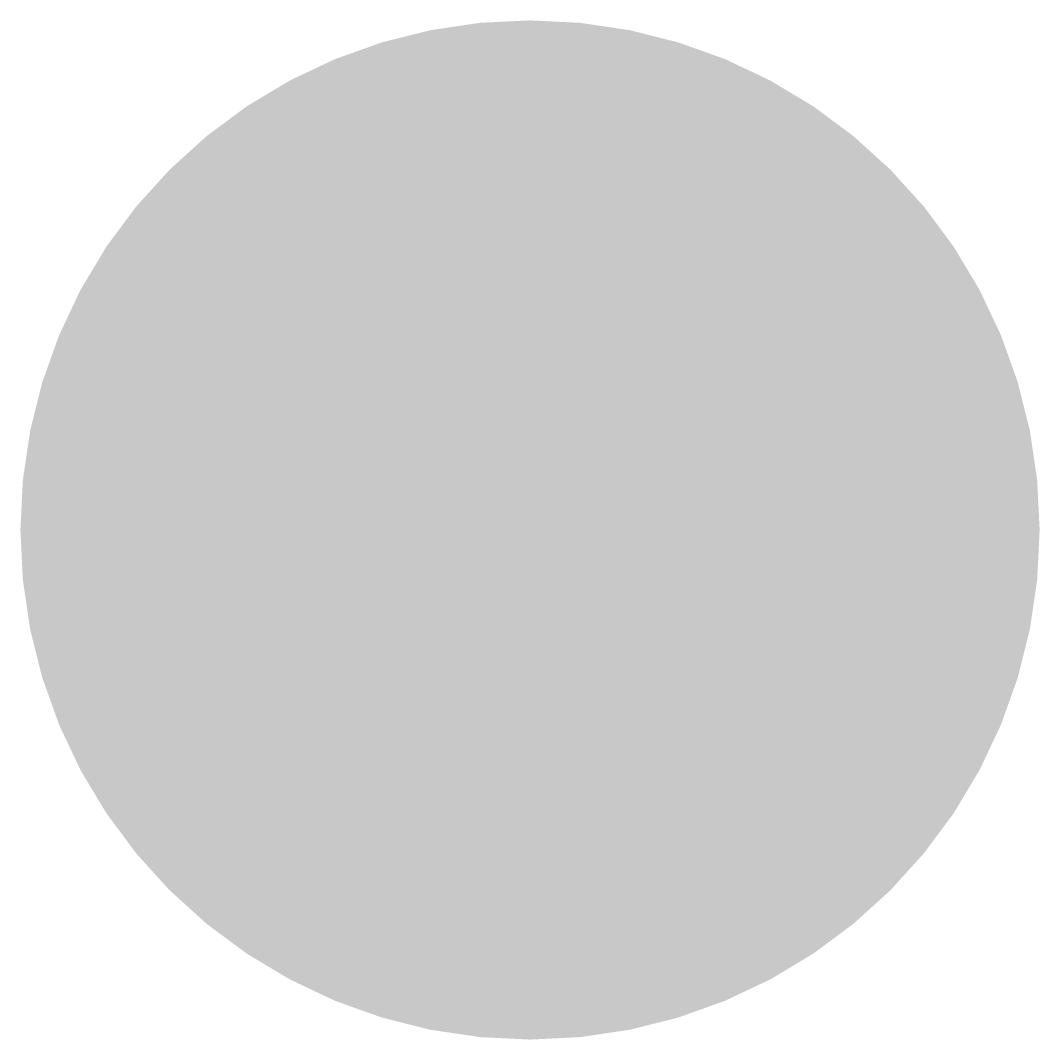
# Model space of a CAD drawing. Extents: x 91.06 to 92.31, y 174.24 to 175.49.
import ezdxf

# ---------------------------------------------------------------- set-up
doc = ezdxf.new("R2010")
doc.units = 0
doc.header["$LTSCALE"] = 5
doc.header["$MEASUREMENT"] = 0
doc.layers.add('12', color=2, linetype='CONTINUOUS')

msp = doc.modelspace()

# ---------------------------------------------------------------- linework, layer by layer
at = {"layer": '12', "const_width": 0.625}
msp.add_lwpolyline([(91.3682, 174.8657, 1), (91.9932, 174.8657, 1)], format="xyb", close=True, dxfattribs=at)

doc.saveas('drawing.dxf')
